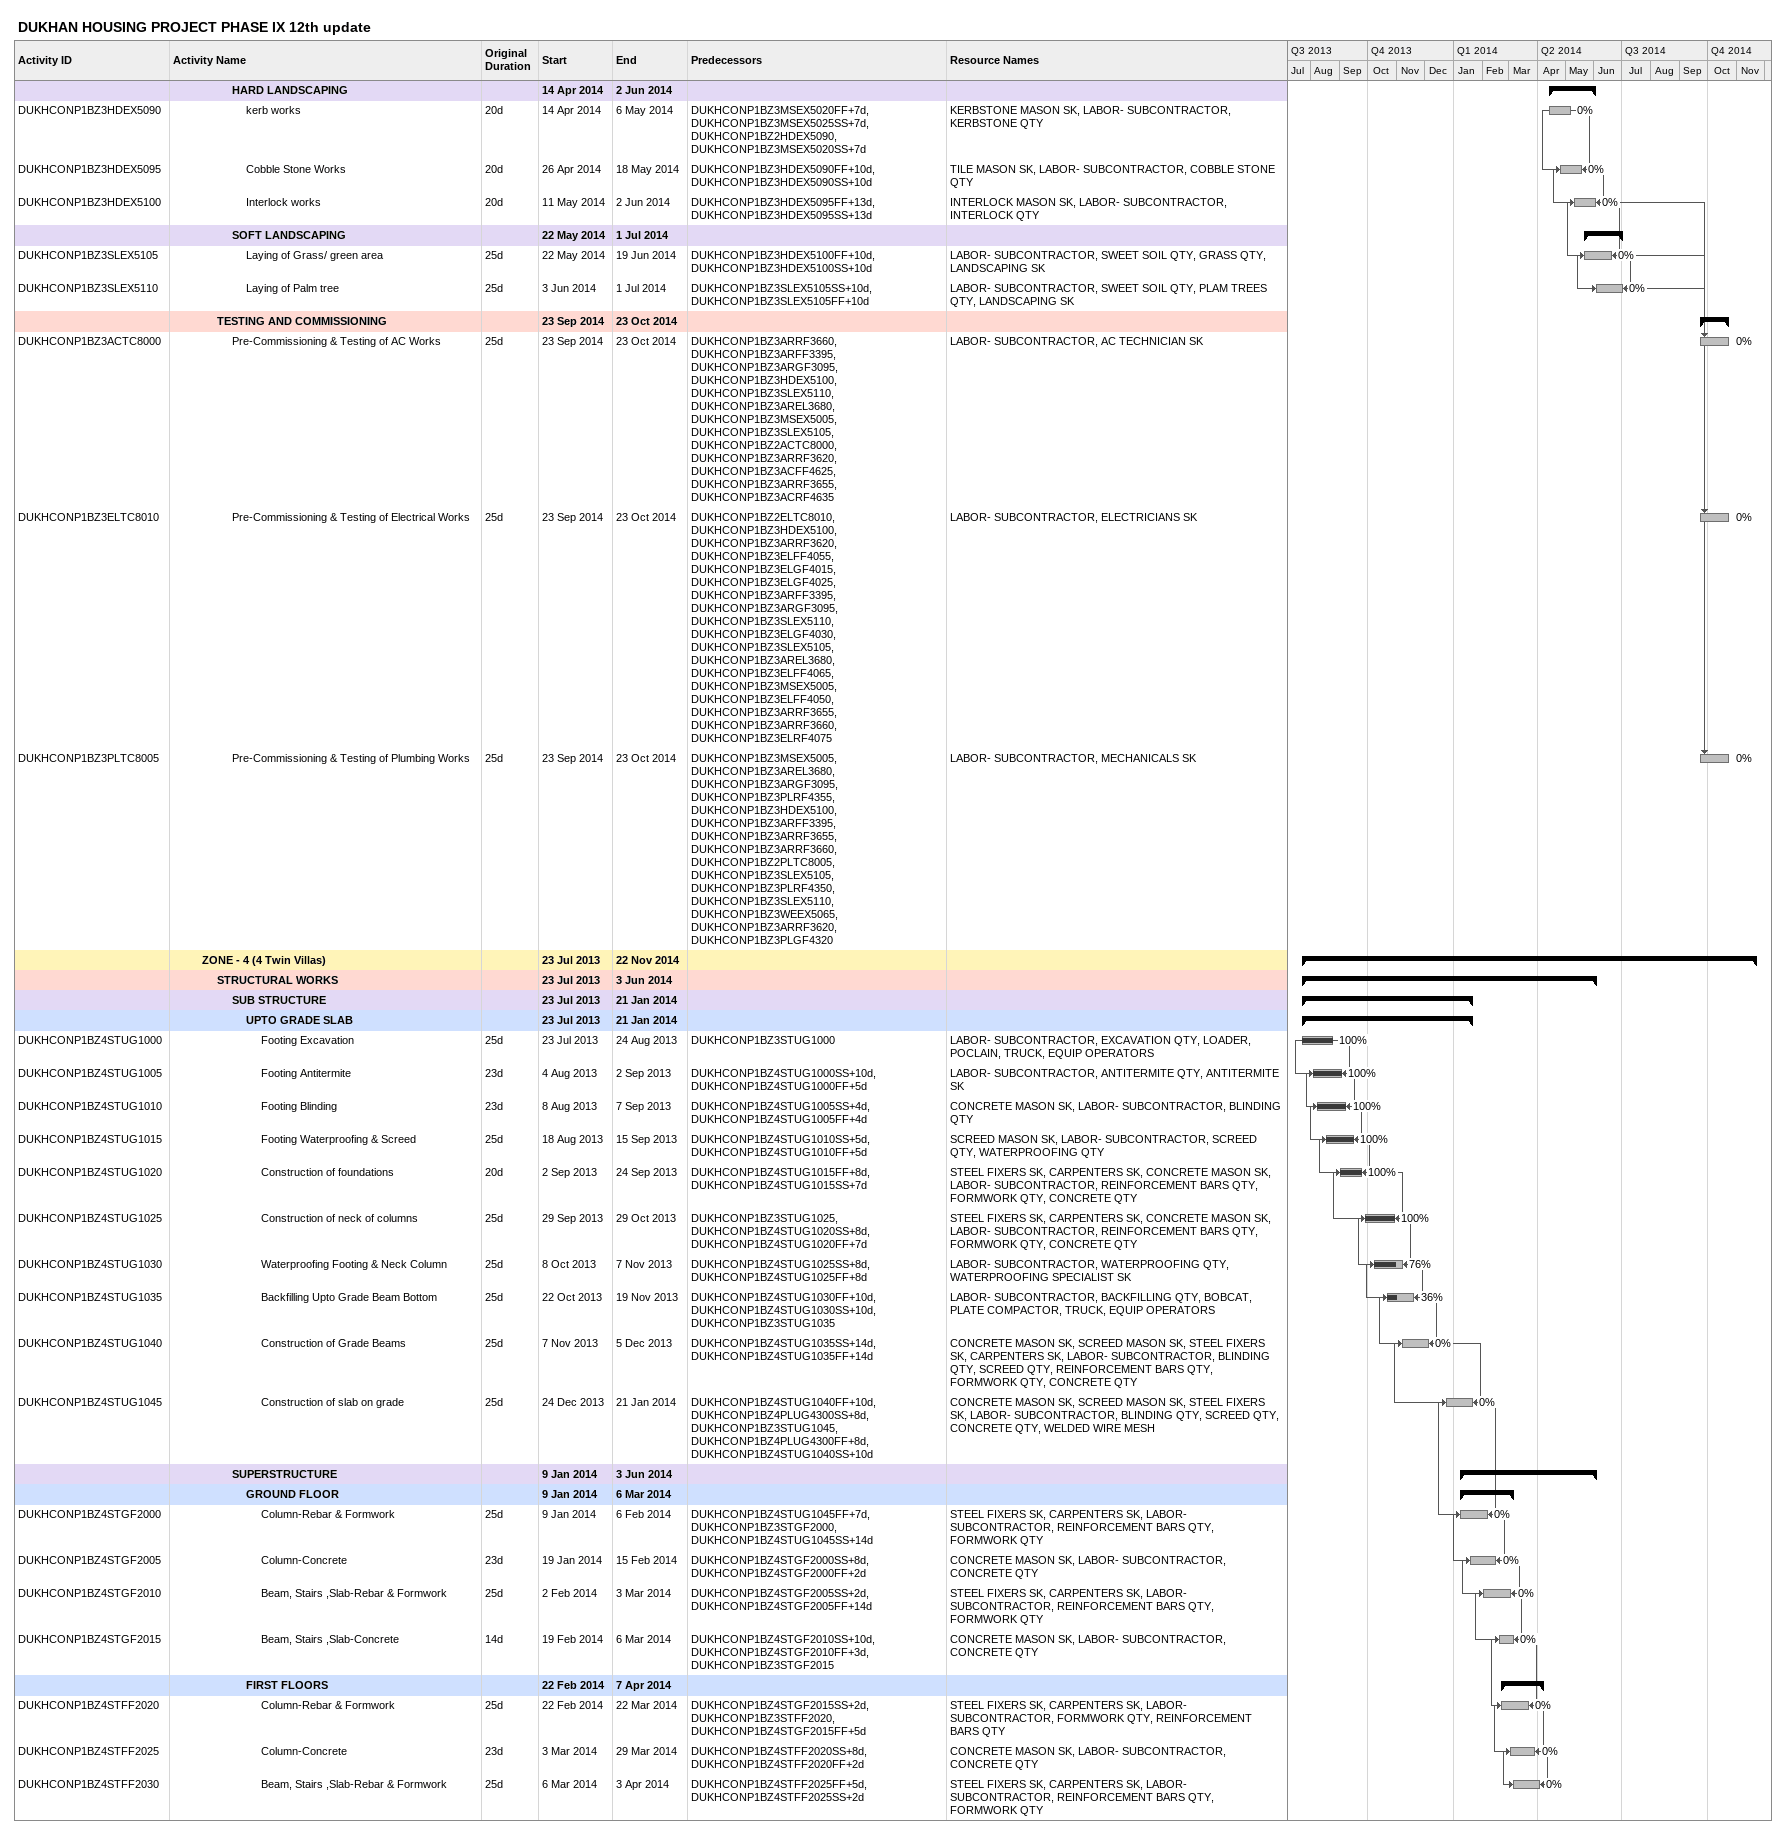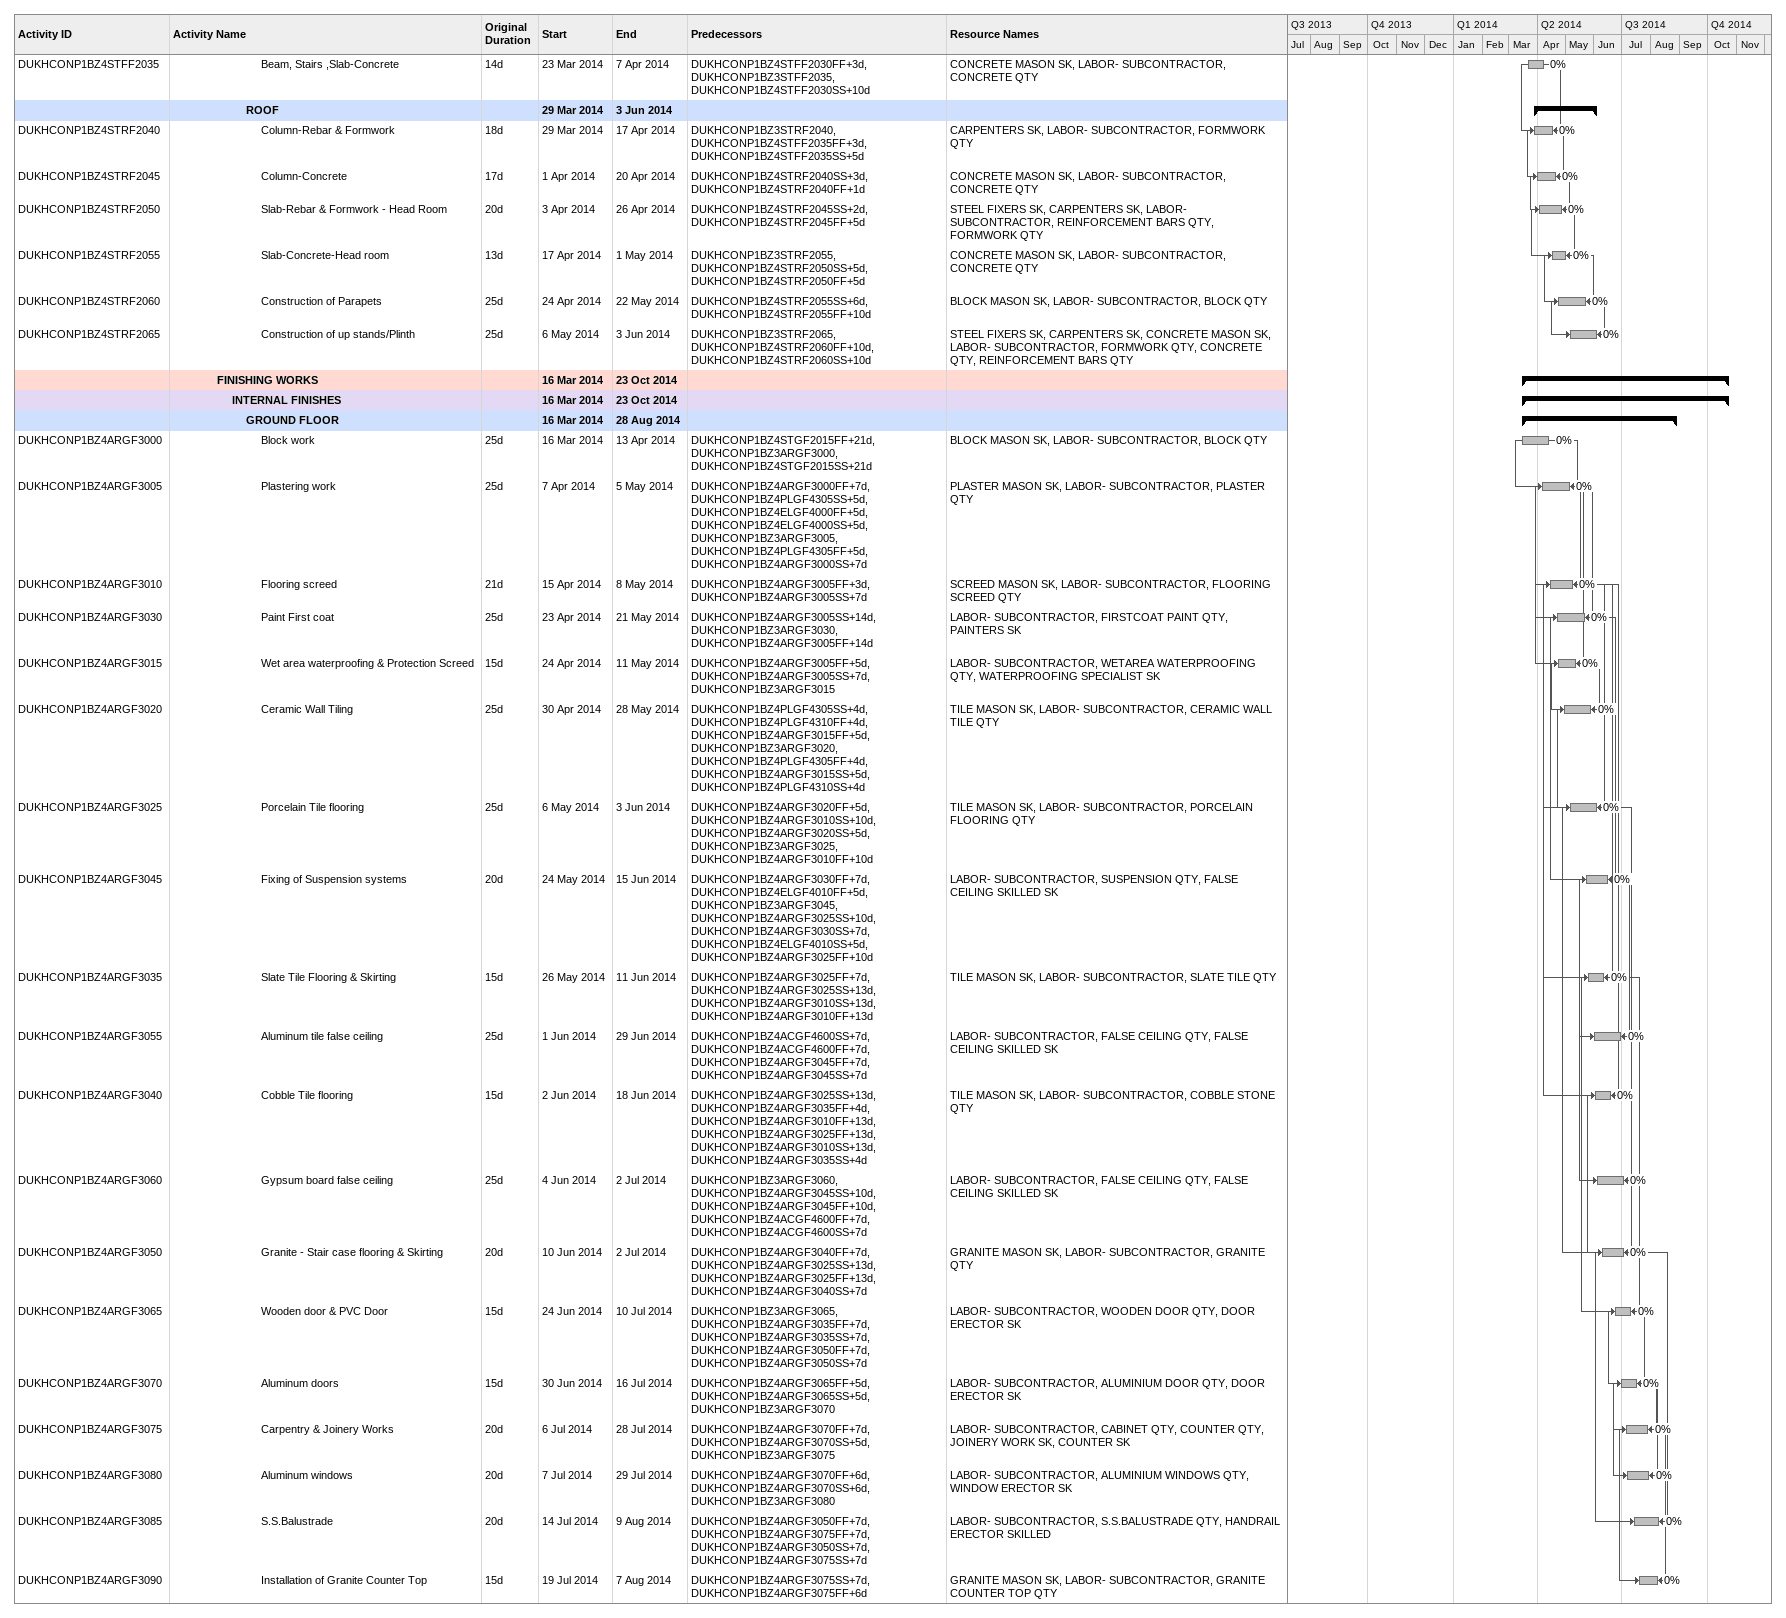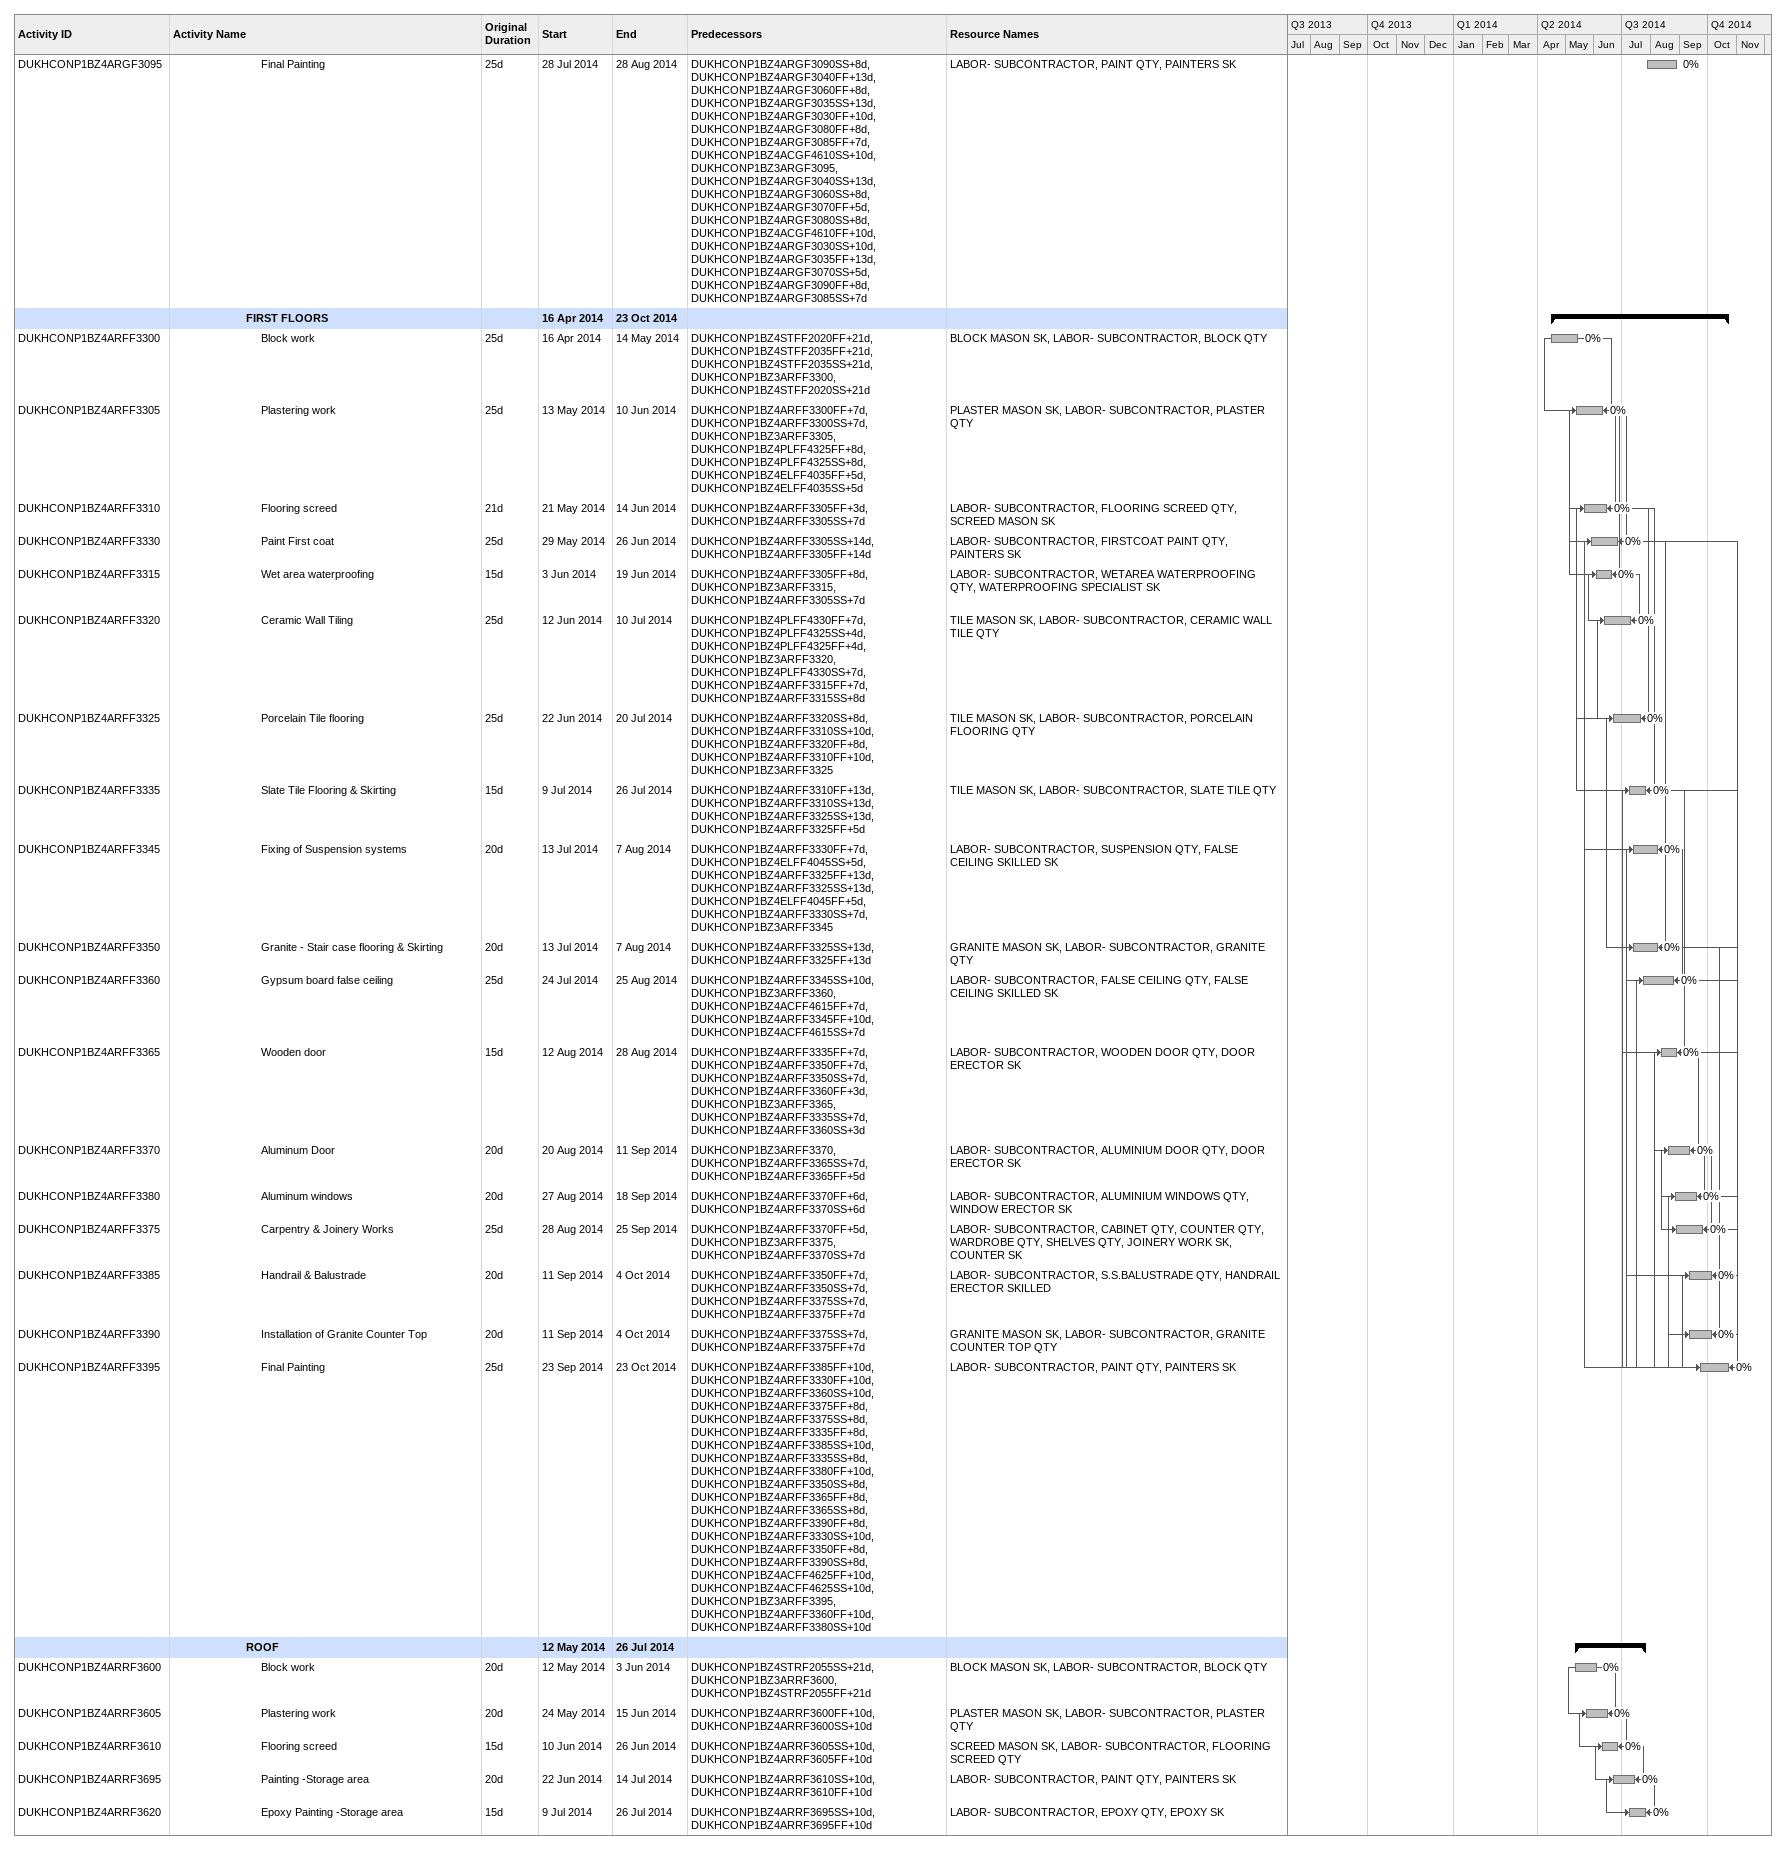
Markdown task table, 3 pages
DUKHAN HOUSING PROJECT PHASE IX 12th update

| ID | Level | Task | Original duration | Start | Finish | Predecessors | Resources | % complete |
|---|---|---|---|---|---|---|---|---|
|  | 5 | **HARD LANDSCAPING** |  | 2014-04-14 | 2014-06-02 |  |  |  |
| DUKHCONP1BZ3HDEX5090 | 6 | kerb works | 20d | 2014-04-14 | 2014-05-06 | DUKHCONP1BZ3MSEX5020FF+7d, DUKHCONP1BZ3MSEX5025SS+7d, DUKHCONP1BZ2HDEX5090, DUKHCONP1BZ3MSEX5020SS+7d | KERBSTONE MASON SK, LABOR- SUBCONTRACTOR, KERBSTONE QTY | 0 |
| DUKHCONP1BZ3HDEX5095 | 6 | Cobble Stone Works | 20d | 2014-04-26 | 2014-05-18 | DUKHCONP1BZ3HDEX5090FF+10d, DUKHCONP1BZ3HDEX5090SS+10d | TILE MASON SK, LABOR- SUBCONTRACTOR, COBBLE STONE QTY | 0 |
| DUKHCONP1BZ3HDEX5100 | 6 | Interlock works | 20d | 2014-05-11 | 2014-06-02 | DUKHCONP1BZ3HDEX5095FF+13d, DUKHCONP1BZ3HDEX5095SS+13d | INTERLOCK MASON SK, LABOR- SUBCONTRACTOR, INTERLOCK QTY | 0 |
|  | 5 | **SOFT LANDSCAPING** |  | 2014-05-22 | 2014-07-01 |  |  |  |
| DUKHCONP1BZ3SLEX5105 | 6 | Laying of Grass/ green area | 25d | 2014-05-22 | 2014-06-19 | DUKHCONP1BZ3HDEX5100FF+10d, DUKHCONP1BZ3HDEX5100SS+10d | LABOR- SUBCONTRACTOR, SWEET SOIL QTY, GRASS QTY, LANDSCAPING SK | 0 |
| DUKHCONP1BZ3SLEX5110 | 6 | Laying of Palm tree | 25d | 2014-06-03 | 2014-07-01 | DUKHCONP1BZ3SLEX5105SS+10d, DUKHCONP1BZ3SLEX5105FF+10d | LABOR- SUBCONTRACTOR, SWEET SOIL QTY, PLAM TREES QTY, LANDSCAPING SK | 0 |
|  | 4 | **TESTING AND COMMISSIONING** |  | 2014-09-23 | 2014-10-23 |  |  |  |
| DUKHCONP1BZ3ACTC8000 | 5 | Pre-Commissioning & Testing of AC Works | 25d | 2014-09-23 | 2014-10-23 | DUKHCONP1BZ3ARRF3660, DUKHCONP1BZ3ARFF3395, DUKHCONP1BZ3ARGF3095, DUKHCONP1BZ3HDEX5100, DUKHCONP1BZ3SLEX5110, DUKHCONP1BZ3AREL3680, DUKHCONP1BZ3MSEX5005, DUKHCONP1BZ3SLEX5105, DUKHCONP1BZ2ACTC8000, DUKHCONP1BZ3ARRF3620, DUKHCONP1BZ3ACFF4625, DUKHCONP1BZ3ARRF3655, DUKHCONP1BZ3ACRF4635 | LABOR- SUBCONTRACTOR, AC TECHNICIAN SK | 0 |
| DUKHCONP1BZ3ELTC8010 | 5 | Pre-Commissioning & Testing of Electrical Works | 25d | 2014-09-23 | 2014-10-23 | DUKHCONP1BZ2ELTC8010, DUKHCONP1BZ3HDEX5100, DUKHCONP1BZ3ARRF3620, DUKHCONP1BZ3ELFF4055, DUKHCONP1BZ3ELGF4015, DUKHCONP1BZ3ELGF4025, DUKHCONP1BZ3ARFF3395, DUKHCONP1BZ3ARGF3095, DUKHCONP1BZ3SLEX5110, DUKHCONP1BZ3ELGF4030, DUKHCONP1BZ3SLEX5105, DUKHCONP1BZ3AREL3680, DUKHCONP1BZ3ELFF4065, DUKHCONP1BZ3MSEX5005, DUKHCONP1BZ3ELFF4050, DUKHCONP1BZ3ARRF3655, DUKHCONP1BZ3ARRF3660, DUKHCONP1BZ3ELRF4075 | LABOR- SUBCONTRACTOR, ELECTRICIANS SK | 0 |
| DUKHCONP1BZ3PLTC8005 | 5 | Pre-Commissioning & Testing of Plumbing Works | 25d | 2014-09-23 | 2014-10-23 | DUKHCONP1BZ3MSEX5005, DUKHCONP1BZ3AREL3680, DUKHCONP1BZ3ARGF3095, DUKHCONP1BZ3PLRF4355, DUKHCONP1BZ3HDEX5100, DUKHCONP1BZ3ARFF3395, DUKHCONP1BZ3ARRF3655, DUKHCONP1BZ3ARRF3660, DUKHCONP1BZ2PLTC8005, DUKHCONP1BZ3SLEX5105, DUKHCONP1BZ3PLRF4350, DUKHCONP1BZ3SLEX5110, DUKHCONP1BZ3WEEX5065, DUKHCONP1BZ3ARRF3620, DUKHCONP1BZ3PLGF4320 | LABOR- SUBCONTRACTOR, MECHANICALS SK | 0 |
|  | 3 | **ZONE - 4 (4 Twin Villas)** |  | 2013-07-23 | 2014-11-22 |  |  |  |
|  | 4 | **STRUCTURAL WORKS** |  | 2013-07-23 | 2014-06-03 |  |  |  |
|  | 5 | **SUB STRUCTURE** |  | 2013-07-23 | 2014-01-21 |  |  |  |
|  | 6 | **UPTO GRADE SLAB** |  | 2013-07-23 | 2014-01-21 |  |  |  |
| DUKHCONP1BZ4STUG1000 | 7 | Footing Excavation | 25d | 2013-07-23 | 2013-08-24 | DUKHCONP1BZ3STUG1000 | LABOR- SUBCONTRACTOR, EXCAVATION QTY, LOADER, POCLAIN, TRUCK, EQUIP OPERATORS | 100 |
| DUKHCONP1BZ4STUG1005 | 7 | Footing Antitermite | 23d | 2013-08-04 | 2013-09-02 | DUKHCONP1BZ4STUG1000SS+10d, DUKHCONP1BZ4STUG1000FF+5d | LABOR- SUBCONTRACTOR, ANTITERMITE QTY, ANTITERMITE SK | 100 |
| DUKHCONP1BZ4STUG1010 | 7 | Footing Blinding | 23d | 2013-08-08 | 2013-09-07 | DUKHCONP1BZ4STUG1005SS+4d, DUKHCONP1BZ4STUG1005FF+4d | CONCRETE MASON SK, LABOR- SUBCONTRACTOR, BLINDING QTY | 100 |
| DUKHCONP1BZ4STUG1015 | 7 | Footing Waterproofing & Screed | 25d | 2013-08-18 | 2013-09-15 | DUKHCONP1BZ4STUG1010SS+5d, DUKHCONP1BZ4STUG1010FF+5d | SCREED MASON SK, LABOR- SUBCONTRACTOR, SCREED QTY, WATERPROOFING QTY | 100 |
| DUKHCONP1BZ4STUG1020 | 7 | Construction of foundations | 20d | 2013-09-02 | 2013-09-24 | DUKHCONP1BZ4STUG1015FF+8d, DUKHCONP1BZ4STUG1015SS+7d | STEEL FIXERS SK, CARPENTERS SK, CONCRETE MASON SK, LABOR- SUBCONTRACTOR, REINFORCEMENT BARS QTY, FORMWORK QTY, CONCRETE QTY | 100 |
| DUKHCONP1BZ4STUG1025 | 7 | Construction of neck of columns | 25d | 2013-09-29 | 2013-10-29 | DUKHCONP1BZ3STUG1025, DUKHCONP1BZ4STUG1020SS+8d, DUKHCONP1BZ4STUG1020FF+7d | STEEL FIXERS SK, CARPENTERS SK, CONCRETE MASON SK, LABOR- SUBCONTRACTOR, REINFORCEMENT BARS QTY, FORMWORK QTY, CONCRETE QTY | 100 |
| DUKHCONP1BZ4STUG1030 | 7 | Waterproofing Footing & Neck Column | 25d | 2013-10-08 | 2013-11-07 | DUKHCONP1BZ4STUG1025SS+8d, DUKHCONP1BZ4STUG1025FF+8d | LABOR- SUBCONTRACTOR, WATERPROOFING QTY, WATERPROOFING SPECIALIST SK | 76 |
| DUKHCONP1BZ4STUG1035 | 7 | Backfilling Upto Grade Beam Bottom | 25d | 2013-10-22 | 2013-11-19 | DUKHCONP1BZ4STUG1030FF+10d, DUKHCONP1BZ4STUG1030SS+10d, DUKHCONP1BZ3STUG1035 | LABOR- SUBCONTRACTOR, BACKFILLING QTY, BOBCAT, PLATE COMPACTOR, TRUCK, EQUIP OPERATORS | 36 |
| DUKHCONP1BZ4STUG1040 | 7 | Construction of Grade Beams | 25d | 2013-11-07 | 2013-12-05 | DUKHCONP1BZ4STUG1035SS+14d, DUKHCONP1BZ4STUG1035FF+14d | CONCRETE MASON SK, SCREED MASON SK, STEEL FIXERS SK, CARPENTERS SK, LABOR- SUBCONTRACTOR, BLINDING QTY, SCREED QTY, REINFORCEMENT BARS QTY, FORMWORK QTY, CONCRETE QTY | 0 |
| DUKHCONP1BZ4STUG1045 | 7 | Construction of slab on grade | 25d | 2013-12-24 | 2014-01-21 | DUKHCONP1BZ4STUG1040FF+10d, DUKHCONP1BZ4PLUG4300SS+8d, DUKHCONP1BZ3STUG1045, DUKHCONP1BZ4PLUG4300FF+8d, DUKHCONP1BZ4STUG1040SS+10d | CONCRETE MASON SK, SCREED MASON SK, STEEL FIXERS SK, LABOR- SUBCONTRACTOR, BLINDING QTY, SCREED QTY, CONCRETE QTY, WELDED WIRE MESH | 0 |
|  | 5 | **SUPERSTRUCTURE** |  | 2014-01-09 | 2014-06-03 |  |  |  |
|  | 6 | **GROUND FLOOR** |  | 2014-01-09 | 2014-03-06 |  |  |  |
| DUKHCONP1BZ4STGF2000 | 7 | Column-Rebar & Formwork | 25d | 2014-01-09 | 2014-02-06 | DUKHCONP1BZ4STUG1045FF+7d, DUKHCONP1BZ3STGF2000, DUKHCONP1BZ4STUG1045SS+14d | STEEL FIXERS SK, CARPENTERS SK, LABOR- SUBCONTRACTOR, REINFORCEMENT BARS QTY, FORMWORK QTY | 0 |
| DUKHCONP1BZ4STGF2005 | 7 | Column-Concrete | 23d | 2014-01-19 | 2014-02-15 | DUKHCONP1BZ4STGF2000SS+8d, DUKHCONP1BZ4STGF2000FF+2d | CONCRETE MASON SK, LABOR- SUBCONTRACTOR, CONCRETE QTY | 0 |
| DUKHCONP1BZ4STGF2010 | 7 | Beam, Stairs ,Slab-Rebar & Formwork | 25d | 2014-02-02 | 2014-03-03 | DUKHCONP1BZ4STGF2005SS+2d, DUKHCONP1BZ4STGF2005FF+14d | STEEL FIXERS SK, CARPENTERS SK, LABOR- SUBCONTRACTOR, REINFORCEMENT BARS QTY, FORMWORK QTY | 0 |
| DUKHCONP1BZ4STGF2015 | 7 | Beam, Stairs ,Slab-Concrete | 14d | 2014-02-19 | 2014-03-06 | DUKHCONP1BZ4STGF2010SS+10d, DUKHCONP1BZ4STGF2010FF+3d, DUKHCONP1BZ3STGF2015 | CONCRETE MASON SK, LABOR- SUBCONTRACTOR, CONCRETE QTY | 0 |
|  | 6 | **FIRST FLOORS** |  | 2014-02-22 | 2014-04-07 |  |  |  |
| DUKHCONP1BZ4STFF2020 | 7 | Column-Rebar & Formwork | 25d | 2014-02-22 | 2014-03-22 | DUKHCONP1BZ4STGF2015SS+2d, DUKHCONP1BZ3STFF2020, DUKHCONP1BZ4STGF2015FF+5d | STEEL FIXERS SK, CARPENTERS SK, LABOR- SUBCONTRACTOR, FORMWORK QTY, REINFORCEMENT BARS QTY | 0 |
| DUKHCONP1BZ4STFF2025 | 7 | Column-Concrete | 23d | 2014-03-03 | 2014-03-29 | DUKHCONP1BZ4STFF2020SS+8d, DUKHCONP1BZ4STFF2020FF+2d | CONCRETE MASON SK, LABOR- SUBCONTRACTOR, CONCRETE QTY | 0 |
| DUKHCONP1BZ4STFF2030 | 7 | Beam, Stairs ,Slab-Rebar & Formwork | 25d | 2014-03-06 | 2014-04-03 | DUKHCONP1BZ4STFF2025FF+5d, DUKHCONP1BZ4STFF2025SS+2d | STEEL FIXERS SK, CARPENTERS SK, LABOR- SUBCONTRACTOR, REINFORCEMENT BARS QTY, FORMWORK QTY | 0 |
| DUKHCONP1BZ4STFF2035 | 7 | Beam, Stairs ,Slab-Concrete | 14d | 2014-03-23 | 2014-04-07 | DUKHCONP1BZ4STFF2030FF+3d, DUKHCONP1BZ3STFF2035, DUKHCONP1BZ4STFF2030SS+10d | CONCRETE MASON SK, LABOR- SUBCONTRACTOR, CONCRETE QTY | 0 |
|  | 6 | **ROOF** |  | 2014-03-29 | 2014-06-03 |  |  |  |
| DUKHCONP1BZ4STRF2040 | 7 | Column-Rebar & Formwork | 18d | 2014-03-29 | 2014-04-17 | DUKHCONP1BZ3STRF2040, DUKHCONP1BZ4STFF2035FF+3d, DUKHCONP1BZ4STFF2035SS+5d | CARPENTERS SK, LABOR- SUBCONTRACTOR, FORMWORK QTY | 0 |
| DUKHCONP1BZ4STRF2045 | 7 | Column-Concrete | 17d | 2014-04-01 | 2014-04-20 | DUKHCONP1BZ4STRF2040SS+3d, DUKHCONP1BZ4STRF2040FF+1d | CONCRETE MASON SK, LABOR- SUBCONTRACTOR, CONCRETE QTY | 0 |
| DUKHCONP1BZ4STRF2050 | 7 | Slab-Rebar & Formwork - Head Room | 20d | 2014-04-03 | 2014-04-26 | DUKHCONP1BZ4STRF2045SS+2d, DUKHCONP1BZ4STRF2045FF+5d | STEEL FIXERS SK, CARPENTERS SK, LABOR- SUBCONTRACTOR, REINFORCEMENT BARS QTY, FORMWORK QTY | 0 |
| DUKHCONP1BZ4STRF2055 | 7 | Slab-Concrete-Head room | 13d | 2014-04-17 | 2014-05-01 | DUKHCONP1BZ3STRF2055, DUKHCONP1BZ4STRF2050SS+5d, DUKHCONP1BZ4STRF2050FF+5d | CONCRETE MASON SK, LABOR- SUBCONTRACTOR, CONCRETE QTY | 0 |
| DUKHCONP1BZ4STRF2060 | 7 | Construction of Parapets | 25d | 2014-04-24 | 2014-05-22 | DUKHCONP1BZ4STRF2055SS+6d, DUKHCONP1BZ4STRF2055FF+10d | BLOCK MASON SK, LABOR- SUBCONTRACTOR, BLOCK QTY | 0 |
| DUKHCONP1BZ4STRF2065 | 7 | Construction of up stands/Plinth | 25d | 2014-05-06 | 2014-06-03 | DUKHCONP1BZ3STRF2065, DUKHCONP1BZ4STRF2060FF+10d, DUKHCONP1BZ4STRF2060SS+10d | STEEL FIXERS SK, CARPENTERS SK, CONCRETE MASON SK, LABOR- SUBCONTRACTOR, FORMWORK QTY, CONCRETE QTY, REINFORCEMENT BARS QTY | 0 |
|  | 4 | **FINISHING WORKS** |  | 2014-03-16 | 2014-10-23 |  |  |  |
|  | 5 | **INTERNAL FINISHES** |  | 2014-03-16 | 2014-10-23 |  |  |  |
|  | 6 | **GROUND FLOOR** |  | 2014-03-16 | 2014-08-28 |  |  |  |
| DUKHCONP1BZ4ARGF3000 | 7 | Block work | 25d | 2014-03-16 | 2014-04-13 | DUKHCONP1BZ4STGF2015FF+21d, DUKHCONP1BZ3ARGF3000, DUKHCONP1BZ4STGF2015SS+21d | BLOCK MASON SK, LABOR- SUBCONTRACTOR, BLOCK QTY | 0 |
| DUKHCONP1BZ4ARGF3005 | 7 | Plastering work | 25d | 2014-04-07 | 2014-05-05 | DUKHCONP1BZ4ARGF3000FF+7d, DUKHCONP1BZ4PLGF4305SS+5d, DUKHCONP1BZ4ELGF4000FF+5d, DUKHCONP1BZ4ELGF4000SS+5d, DUKHCONP1BZ3ARGF3005, DUKHCONP1BZ4PLGF4305FF+5d, DUKHCONP1BZ4ARGF3000SS+7d | PLASTER MASON SK, LABOR- SUBCONTRACTOR, PLASTER QTY | 0 |
| DUKHCONP1BZ4ARGF3010 | 7 | Flooring screed | 21d | 2014-04-15 | 2014-05-08 | DUKHCONP1BZ4ARGF3005FF+3d, DUKHCONP1BZ4ARGF3005SS+7d | SCREED MASON SK, LABOR- SUBCONTRACTOR, FLOORING SCREED QTY | 0 |
| DUKHCONP1BZ4ARGF3030 | 7 | Paint First coat | 25d | 2014-04-23 | 2014-05-21 | DUKHCONP1BZ4ARGF3005SS+14d, DUKHCONP1BZ3ARGF3030, DUKHCONP1BZ4ARGF3005FF+14d | LABOR- SUBCONTRACTOR, FIRSTCOAT PAINT QTY, PAINTERS SK | 0 |
| DUKHCONP1BZ4ARGF3015 | 7 | Wet area waterproofing & Protection Screed | 15d | 2014-04-24 | 2014-05-11 | DUKHCONP1BZ4ARGF3005FF+5d, DUKHCONP1BZ4ARGF3005SS+7d, DUKHCONP1BZ3ARGF3015 | LABOR- SUBCONTRACTOR, WETAREA WATERPROOFING QTY, WATERPROOFING SPECIALIST SK | 0 |
| DUKHCONP1BZ4ARGF3020 | 7 | Ceramic Wall Tiling | 25d | 2014-04-30 | 2014-05-28 | DUKHCONP1BZ4PLGF4305SS+4d, DUKHCONP1BZ4PLGF4310FF+4d, DUKHCONP1BZ4ARGF3015FF+5d, DUKHCONP1BZ3ARGF3020, DUKHCONP1BZ4PLGF4305FF+4d, DUKHCONP1BZ4ARGF3015SS+5d, DUKHCONP1BZ4PLGF4310SS+4d | TILE MASON SK, LABOR- SUBCONTRACTOR, CERAMIC WALL TILE QTY | 0 |
| DUKHCONP1BZ4ARGF3025 | 7 | Porcelain Tile flooring | 25d | 2014-05-06 | 2014-06-03 | DUKHCONP1BZ4ARGF3020FF+5d, DUKHCONP1BZ4ARGF3010SS+10d, DUKHCONP1BZ4ARGF3020SS+5d, DUKHCONP1BZ3ARGF3025, DUKHCONP1BZ4ARGF3010FF+10d | TILE MASON SK, LABOR- SUBCONTRACTOR, PORCELAIN FLOORING QTY | 0 |
| DUKHCONP1BZ4ARGF3045 | 7 | Fixing of Suspension systems | 20d | 2014-05-24 | 2014-06-15 | DUKHCONP1BZ4ARGF3030FF+7d, DUKHCONP1BZ4ELGF4010FF+5d, DUKHCONP1BZ3ARGF3045, DUKHCONP1BZ4ARGF3025SS+10d, DUKHCONP1BZ4ARGF3030SS+7d, DUKHCONP1BZ4ELGF4010SS+5d, DUKHCONP1BZ4ARGF3025FF+10d | LABOR- SUBCONTRACTOR, SUSPENSION QTY, FALSE CEILING SKILLED SK | 0 |
| DUKHCONP1BZ4ARGF3035 | 7 | Slate Tile Flooring & Skirting | 15d | 2014-05-26 | 2014-06-11 | DUKHCONP1BZ4ARGF3025FF+7d, DUKHCONP1BZ4ARGF3025SS+13d, DUKHCONP1BZ4ARGF3010SS+13d, DUKHCONP1BZ4ARGF3010FF+13d | TILE MASON SK, LABOR- SUBCONTRACTOR, SLATE TILE QTY | 0 |
| DUKHCONP1BZ4ARGF3055 | 7 | Aluminum tile false ceiling | 25d | 2014-06-01 | 2014-06-29 | DUKHCONP1BZ4ACGF4600SS+7d, DUKHCONP1BZ4ACGF4600FF+7d, DUKHCONP1BZ4ARGF3045FF+7d, DUKHCONP1BZ4ARGF3045SS+7d | LABOR- SUBCONTRACTOR, FALSE CEILING QTY, FALSE CEILING SKILLED SK | 0 |
| DUKHCONP1BZ4ARGF3040 | 7 | Cobble Tile flooring | 15d | 2014-06-02 | 2014-06-18 | DUKHCONP1BZ4ARGF3025SS+13d, DUKHCONP1BZ4ARGF3035FF+4d, DUKHCONP1BZ4ARGF3010FF+13d, DUKHCONP1BZ4ARGF3025FF+13d, DUKHCONP1BZ4ARGF3010SS+13d, DUKHCONP1BZ4ARGF3035SS+4d | TILE MASON SK, LABOR- SUBCONTRACTOR, COBBLE STONE QTY | 0 |
| DUKHCONP1BZ4ARGF3060 | 7 | Gypsum board false ceiling | 25d | 2014-06-04 | 2014-07-02 | DUKHCONP1BZ3ARGF3060, DUKHCONP1BZ4ARGF3045SS+10d, DUKHCONP1BZ4ARGF3045FF+10d, DUKHCONP1BZ4ACGF4600FF+7d, DUKHCONP1BZ4ACGF4600SS+7d | LABOR- SUBCONTRACTOR, FALSE CEILING QTY, FALSE CEILING SKILLED SK | 0 |
| DUKHCONP1BZ4ARGF3050 | 7 | Granite - Stair case flooring & Skirting | 20d | 2014-06-10 | 2014-07-02 | DUKHCONP1BZ4ARGF3040FF+7d, DUKHCONP1BZ4ARGF3025SS+13d, DUKHCONP1BZ4ARGF3025FF+13d, DUKHCONP1BZ4ARGF3040SS+7d | GRANITE MASON SK, LABOR- SUBCONTRACTOR, GRANITE QTY | 0 |
| DUKHCONP1BZ4ARGF3065 | 7 | Wooden door & PVC Door | 15d | 2014-06-24 | 2014-07-10 | DUKHCONP1BZ3ARGF3065, DUKHCONP1BZ4ARGF3035FF+7d, DUKHCONP1BZ4ARGF3035SS+7d, DUKHCONP1BZ4ARGF3050FF+7d, DUKHCONP1BZ4ARGF3050SS+7d | LABOR- SUBCONTRACTOR, WOODEN DOOR QTY, DOOR ERECTOR SK | 0 |
| DUKHCONP1BZ4ARGF3070 | 7 | Aluminum doors | 15d | 2014-06-30 | 2014-07-16 | DUKHCONP1BZ4ARGF3065FF+5d, DUKHCONP1BZ4ARGF3065SS+5d, DUKHCONP1BZ3ARGF3070 | LABOR- SUBCONTRACTOR, ALUMINIUM DOOR QTY, DOOR ERECTOR SK | 0 |
| DUKHCONP1BZ4ARGF3075 | 7 | Carpentry & Joinery Works | 20d | 2014-07-06 | 2014-07-28 | DUKHCONP1BZ4ARGF3070FF+7d, DUKHCONP1BZ4ARGF3070SS+5d, DUKHCONP1BZ3ARGF3075 | LABOR- SUBCONTRACTOR, CABINET QTY, COUNTER QTY, JOINERY WORK SK, COUNTER SK | 0 |
| DUKHCONP1BZ4ARGF3080 | 7 | Aluminum windows | 20d | 2014-07-07 | 2014-07-29 | DUKHCONP1BZ4ARGF3070FF+6d, DUKHCONP1BZ4ARGF3070SS+6d, DUKHCONP1BZ3ARGF3080 | LABOR- SUBCONTRACTOR, ALUMINIUM WINDOWS QTY, WINDOW ERECTOR SK | 0 |
| DUKHCONP1BZ4ARGF3085 | 7 | S.S.Balustrade | 20d | 2014-07-14 | 2014-08-09 | DUKHCONP1BZ4ARGF3050FF+7d, DUKHCONP1BZ4ARGF3075FF+7d, DUKHCONP1BZ4ARGF3050SS+7d, DUKHCONP1BZ4ARGF3075SS+7d | LABOR- SUBCONTRACTOR, S.S.BALUSTRADE QTY, HANDRAIL ERECTOR SKILLED | 0 |
| DUKHCONP1BZ4ARGF3090 | 7 | Installation of Granite Counter Top | 15d | 2014-07-19 | 2014-08-07 | DUKHCONP1BZ4ARGF3075SS+7d, DUKHCONP1BZ4ARGF3075FF+6d | GRANITE MASON SK, LABOR- SUBCONTRACTOR, GRANITE COUNTER TOP QTY | 0 |
| DUKHCONP1BZ4ARGF3095 | 7 | Final Painting | 25d | 2014-07-28 | 2014-08-28 | DUKHCONP1BZ4ARGF3090SS+8d, DUKHCONP1BZ4ARGF3040FF+13d, DUKHCONP1BZ4ARGF3060FF+8d, DUKHCONP1BZ4ARGF3035SS+13d, DUKHCONP1BZ4ARGF3030FF+10d, DUKHCONP1BZ4ARGF3080FF+8d, DUKHCONP1BZ4ARGF3085FF+7d, DUKHCONP1BZ4ACGF4610SS+10d, DUKHCONP1BZ3ARGF3095, DUKHCONP1BZ4ARGF3040SS+13d, DUKHCONP1BZ4ARGF3060SS+8d, DUKHCONP1BZ4ARGF3070FF+5d, DUKHCONP1BZ4ARGF3080SS+8d, DUKHCONP1BZ4ACGF4610FF+10d, DUKHCONP1BZ4ARGF3030SS+10d, DUKHCONP1BZ4ARGF3035FF+13d, DUKHCONP1BZ4ARGF3070SS+5d, DUKHCONP1BZ4ARGF3090FF+8d, DUKHCONP1BZ4ARGF3085SS+7d | LABOR- SUBCONTRACTOR, PAINT QTY, PAINTERS SK | 0 |
|  | 6 | **FIRST FLOORS** |  | 2014-04-16 | 2014-10-23 |  |  |  |
| DUKHCONP1BZ4ARFF3300 | 7 | Block work | 25d | 2014-04-16 | 2014-05-14 | DUKHCONP1BZ4STFF2020FF+21d, DUKHCONP1BZ4STFF2035FF+21d, DUKHCONP1BZ4STFF2035SS+21d, DUKHCONP1BZ3ARFF3300, DUKHCONP1BZ4STFF2020SS+21d | BLOCK MASON SK, LABOR- SUBCONTRACTOR, BLOCK QTY | 0 |
| DUKHCONP1BZ4ARFF3305 | 7 | Plastering work | 25d | 2014-05-13 | 2014-06-10 | DUKHCONP1BZ4ARFF3300FF+7d, DUKHCONP1BZ4ARFF3300SS+7d, DUKHCONP1BZ3ARFF3305, DUKHCONP1BZ4PLFF4325FF+8d, DUKHCONP1BZ4PLFF4325SS+8d, DUKHCONP1BZ4ELFF4035FF+5d, DUKHCONP1BZ4ELFF4035SS+5d | PLASTER MASON SK, LABOR- SUBCONTRACTOR, PLASTER QTY | 0 |
| DUKHCONP1BZ4ARFF3310 | 7 | Flooring screed | 21d | 2014-05-21 | 2014-06-14 | DUKHCONP1BZ4ARFF3305FF+3d, DUKHCONP1BZ4ARFF3305SS+7d | LABOR- SUBCONTRACTOR, FLOORING SCREED QTY, SCREED MASON SK | 0 |
| DUKHCONP1BZ4ARFF3330 | 7 | Paint First coat | 25d | 2014-05-29 | 2014-06-26 | DUKHCONP1BZ4ARFF3305SS+14d, DUKHCONP1BZ4ARFF3305FF+14d | LABOR- SUBCONTRACTOR, FIRSTCOAT PAINT QTY, PAINTERS SK | 0 |
| DUKHCONP1BZ4ARFF3315 | 7 | Wet area waterproofing | 15d | 2014-06-03 | 2014-06-19 | DUKHCONP1BZ4ARFF3305FF+8d, DUKHCONP1BZ3ARFF3315, DUKHCONP1BZ4ARFF3305SS+7d | LABOR- SUBCONTRACTOR, WETAREA WATERPROOFING QTY, WATERPROOFING SPECIALIST SK | 0 |
| DUKHCONP1BZ4ARFF3320 | 7 | Ceramic Wall Tiling | 25d | 2014-06-12 | 2014-07-10 | DUKHCONP1BZ4PLFF4330FF+7d, DUKHCONP1BZ4PLFF4325SS+4d, DUKHCONP1BZ4PLFF4325FF+4d, DUKHCONP1BZ3ARFF3320, DUKHCONP1BZ4PLFF4330SS+7d, DUKHCONP1BZ4ARFF3315FF+7d, DUKHCONP1BZ4ARFF3315SS+8d | TILE MASON SK, LABOR- SUBCONTRACTOR, CERAMIC WALL TILE QTY | 0 |
| DUKHCONP1BZ4ARFF3325 | 7 | Porcelain Tile flooring | 25d | 2014-06-22 | 2014-07-20 | DUKHCONP1BZ4ARFF3320SS+8d, DUKHCONP1BZ4ARFF3310SS+10d, DUKHCONP1BZ4ARFF3320FF+8d, DUKHCONP1BZ4ARFF3310FF+10d, DUKHCONP1BZ3ARFF3325 | TILE MASON SK, LABOR- SUBCONTRACTOR, PORCELAIN FLOORING QTY | 0 |
| DUKHCONP1BZ4ARFF3335 | 7 | Slate Tile Flooring & Skirting | 15d | 2014-07-09 | 2014-07-26 | DUKHCONP1BZ4ARFF3310FF+13d, DUKHCONP1BZ4ARFF3310SS+13d, DUKHCONP1BZ4ARFF3325SS+13d, DUKHCONP1BZ4ARFF3325FF+5d | TILE MASON SK, LABOR- SUBCONTRACTOR, SLATE TILE QTY | 0 |
| DUKHCONP1BZ4ARFF3345 | 7 | Fixing of Suspension systems | 20d | 2014-07-13 | 2014-08-07 | DUKHCONP1BZ4ARFF3330FF+7d, DUKHCONP1BZ4ELFF4045SS+5d, DUKHCONP1BZ4ARFF3325FF+13d, DUKHCONP1BZ4ARFF3325SS+13d, DUKHCONP1BZ4ELFF4045FF+5d, DUKHCONP1BZ4ARFF3330SS+7d, DUKHCONP1BZ3ARFF3345 | LABOR- SUBCONTRACTOR, SUSPENSION QTY, FALSE CEILING SKILLED SK | 0 |
| DUKHCONP1BZ4ARFF3350 | 7 | Granite - Stair case flooring & Skirting | 20d | 2014-07-13 | 2014-08-07 | DUKHCONP1BZ4ARFF3325SS+13d, DUKHCONP1BZ4ARFF3325FF+13d | GRANITE MASON SK, LABOR- SUBCONTRACTOR, GRANITE QTY | 0 |
| DUKHCONP1BZ4ARFF3360 | 7 | Gypsum board false ceiling | 25d | 2014-07-24 | 2014-08-25 | DUKHCONP1BZ4ARFF3345SS+10d, DUKHCONP1BZ3ARFF3360, DUKHCONP1BZ4ACFF4615FF+7d, DUKHCONP1BZ4ARFF3345FF+10d, DUKHCONP1BZ4ACFF4615SS+7d | LABOR- SUBCONTRACTOR, FALSE CEILING QTY, FALSE CEILING SKILLED SK | 0 |
| DUKHCONP1BZ4ARFF3365 | 7 | Wooden door | 15d | 2014-08-12 | 2014-08-28 | DUKHCONP1BZ4ARFF3335FF+7d, DUKHCONP1BZ4ARFF3350FF+7d, DUKHCONP1BZ4ARFF3350SS+7d, DUKHCONP1BZ4ARFF3360FF+3d, DUKHCONP1BZ3ARFF3365, DUKHCONP1BZ4ARFF3335SS+7d, DUKHCONP1BZ4ARFF3360SS+3d | LABOR- SUBCONTRACTOR, WOODEN DOOR QTY, DOOR ERECTOR SK | 0 |
| DUKHCONP1BZ4ARFF3370 | 7 | Aluminum Door | 20d | 2014-08-20 | 2014-09-11 | DUKHCONP1BZ3ARFF3370, DUKHCONP1BZ4ARFF3365SS+7d, DUKHCONP1BZ4ARFF3365FF+5d | LABOR- SUBCONTRACTOR, ALUMINIUM DOOR QTY, DOOR ERECTOR SK | 0 |
| DUKHCONP1BZ4ARFF3380 | 7 | Aluminum windows | 20d | 2014-08-27 | 2014-09-18 | DUKHCONP1BZ4ARFF3370FF+6d, DUKHCONP1BZ4ARFF3370SS+6d | LABOR- SUBCONTRACTOR, ALUMINIUM WINDOWS QTY, WINDOW ERECTOR SK | 0 |
| DUKHCONP1BZ4ARFF3375 | 7 | Carpentry & Joinery Works | 25d | 2014-08-28 | 2014-09-25 | DUKHCONP1BZ4ARFF3370FF+5d, DUKHCONP1BZ3ARFF3375, DUKHCONP1BZ4ARFF3370SS+7d | LABOR- SUBCONTRACTOR, CABINET QTY, COUNTER QTY, WARDROBE QTY, SHELVES QTY, JOINERY WORK SK, COUNTER SK | 0 |
| DUKHCONP1BZ4ARFF3385 | 7 | Handrail & Balustrade | 20d | 2014-09-11 | 2014-10-04 | DUKHCONP1BZ4ARFF3350FF+7d, DUKHCONP1BZ4ARFF3350SS+7d, DUKHCONP1BZ4ARFF3375SS+7d, DUKHCONP1BZ4ARFF3375FF+7d | LABOR- SUBCONTRACTOR, S.S.BALUSTRADE QTY, HANDRAIL ERECTOR SKILLED | 0 |
| DUKHCONP1BZ4ARFF3390 | 7 | Installation of Granite Counter Top | 20d | 2014-09-11 | 2014-10-04 | DUKHCONP1BZ4ARFF3375SS+7d, DUKHCONP1BZ4ARFF3375FF+7d | GRANITE MASON SK, LABOR- SUBCONTRACTOR, GRANITE COUNTER TOP QTY | 0 |
| DUKHCONP1BZ4ARFF3395 | 7 | Final Painting | 25d | 2014-09-23 | 2014-10-23 | DUKHCONP1BZ4ARFF3385FF+10d, DUKHCONP1BZ4ARFF3330FF+10d, DUKHCONP1BZ4ARFF3360SS+10d, DUKHCONP1BZ4ARFF3375FF+8d, DUKHCONP1BZ4ARFF3375SS+8d, DUKHCONP1BZ4ARFF3335FF+8d, DUKHCONP1BZ4ARFF3385SS+10d, DUKHCONP1BZ4ARFF3335SS+8d, DUKHCONP1BZ4ARFF3380FF+10d, DUKHCONP1BZ4ARFF3350SS+8d, DUKHCONP1BZ4ARFF3365FF+8d, DUKHCONP1BZ4ARFF3365SS+8d, DUKHCONP1BZ4ARFF3390FF+8d, DUKHCONP1BZ4ARFF3330SS+10d, DUKHCONP1BZ4ARFF3350FF+8d, DUKHCONP1BZ4ARFF3390SS+8d, DUKHCONP1BZ4ACFF4625FF+10d, DUKHCONP1BZ4ACFF4625SS+10d, DUKHCONP1BZ3ARFF3395, DUKHCONP1BZ4ARFF3360FF+10d, DUKHCONP1BZ4ARFF3380SS+10d | LABOR- SUBCONTRACTOR, PAINT QTY, PAINTERS SK | 0 |
|  | 6 | **ROOF** |  | 2014-05-12 | 2014-07-26 |  |  |  |
| DUKHCONP1BZ4ARRF3600 | 7 | Block work | 20d | 2014-05-12 | 2014-06-03 | DUKHCONP1BZ4STRF2055SS+21d, DUKHCONP1BZ3ARRF3600, DUKHCONP1BZ4STRF2055FF+21d | BLOCK MASON SK, LABOR- SUBCONTRACTOR, BLOCK QTY | 0 |
| DUKHCONP1BZ4ARRF3605 | 7 | Plastering work | 20d | 2014-05-24 | 2014-06-15 | DUKHCONP1BZ4ARRF3600FF+10d, DUKHCONP1BZ4ARRF3600SS+10d | PLASTER MASON SK, LABOR- SUBCONTRACTOR, PLASTER QTY | 0 |
| DUKHCONP1BZ4ARRF3610 | 7 | Flooring screed | 15d | 2014-06-10 | 2014-06-26 | DUKHCONP1BZ4ARRF3605SS+10d, DUKHCONP1BZ4ARRF3605FF+10d | SCREED MASON SK, LABOR- SUBCONTRACTOR, FLOORING SCREED QTY | 0 |
| DUKHCONP1BZ4ARRF3695 | 7 | Painting -Storage area | 20d | 2014-06-22 | 2014-07-14 | DUKHCONP1BZ4ARRF3610SS+10d, DUKHCONP1BZ4ARRF3610FF+10d | LABOR- SUBCONTRACTOR, PAINT QTY, PAINTERS SK | 0 |
| DUKHCONP1BZ4ARRF3620 | 7 | Epoxy Painting -Storage area | 15d | 2014-07-09 | 2014-07-26 | DUKHCONP1BZ4ARRF3695SS+10d, DUKHCONP1BZ4ARRF3695FF+10d | LABOR- SUBCONTRACTOR, EPOXY QTY, EPOXY SK | 0 |
